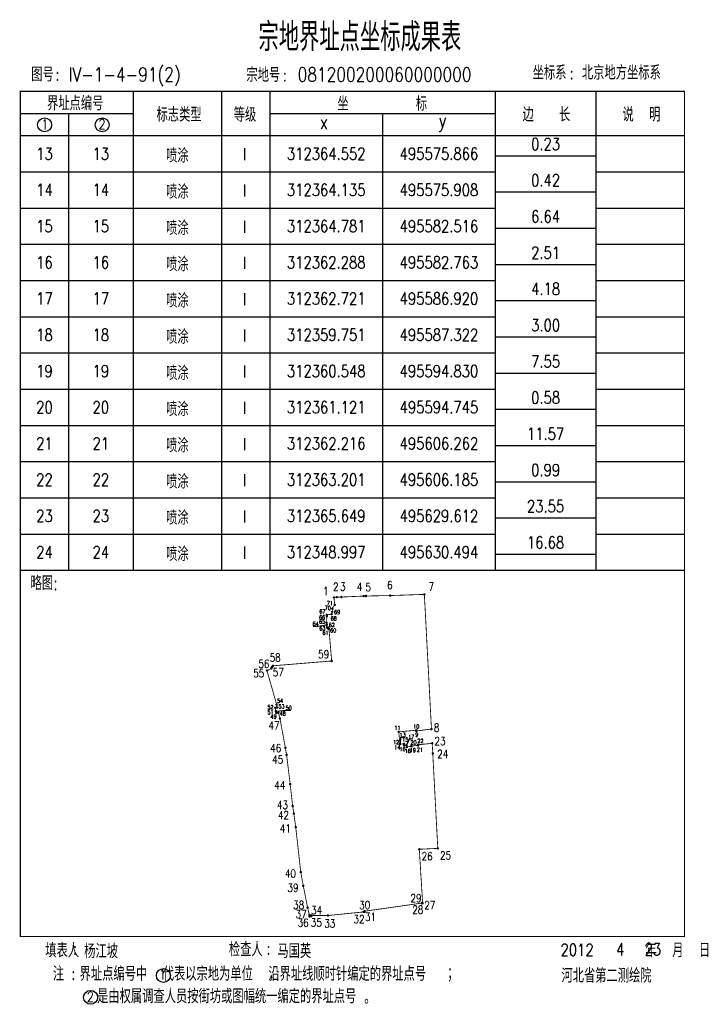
# Model space of a CAD drawing. Extents: x -9390 to -4743, y 24196 to 25839.
# Drawn here: x -6355 to -6184, y 24334.9 to 24579.6 of the extents above; entities that cross this region are included whole.
import ezdxf
from ezdxf.enums import TextEntityAlignment as Align

# ---------------------------------------------------------------- set-up
doc = ezdxf.new("R2010")
doc.units = 0
doc.header["$MEASUREMENT"] = 0
doc.layers.get('0').update_dxf_attribs({"linetype": 'CONTINUOUS'})
doc.layers.add('JZD', color=1, linetype='CONTINUOUS')
doc.layers.add('ZJ', color=7, linetype='CONTINUOUS')
doc.styles.add('1', font='romand.shx', dxfattribs={"width": 0.8, "bigfont": 'hzfs.shx'})
doc.styles.add('HZ', font='rs', dxfattribs={"width": 0.8, "bigfont": 'hztxt'})
doc.styles.add('KHZ', font='rd.shx', dxfattribs={"width": 0.8, "bigfont": 'khz.shx'})

msp = doc.modelspace()

# ---------------------------------------------------------------- linework, layer by layer
at = {"linetype": 'CONTINUOUS', "const_width": 0.3, "flags": 128}
msp.add_lwpolyline([(-6354.9, 24561.76), (-6354.9, 24351.76), (-6189.9, 24351.76), (-6189.9, 24561.76)], close=True, dxfattribs=at)
msp.add_lwpolyline([(-6354.9, 24561.76), (-6354.9, 24351.76), (-6189.9, 24351.76), (-6189.9, 24561.76)], close=True, dxfattribs=at)
at = {"linetype": 'CONTINUOUS', "flags": 128}
for points in [[(-6326.9, 24561.76), (-6326.9, 24442.76)], [(-6326.9, 24561.76), (-6326.9, 24442.76)], [(-6326.9, 24561.76), (-6326.9, 24442.76)], [(-6326.9, 24561.76), (-6326.9, 24442.76)], [(-6304.9, 24561.76), (-6304.9, 24442.76)], [(-6304.9, 24561.76), (-6304.9, 24442.76)], [(-6304.9, 24561.76), (-6304.9, 24442.76)], [(-6304.9, 24561.76), (-6304.9, 24442.76)], [(-6292.9, 24561.76), (-6292.9, 24442.76)], [(-6292.9, 24561.76), (-6292.9, 24442.76)], [(-6292.9, 24561.76), (-6292.9, 24442.76)], [(-6292.9, 24561.76), (-6292.9, 24442.76)], [(-6236.9, 24561.76), (-6236.9, 24442.76)], [(-6236.9, 24561.76), (-6236.9, 24442.76)], [(-6236.9, 24561.76), (-6236.9, 24442.76)], [(-6236.9, 24561.76), (-6236.9, 24442.76)], [(-6211.9, 24561.76), (-6211.9, 24442.76)], [(-6211.9, 24561.76), (-6211.9, 24442.76)], [(-6211.9, 24561.76), (-6211.9, 24442.76)], [(-6211.9, 24561.76), (-6211.9, 24442.76)], [(-6354.9, 24556.26), (-6326.9, 24556.26)], [(-6354.9, 24556.26), (-6326.9, 24556.26)], [(-6342.9, 24556.26), (-6342.9, 24442.76)], [(-6342.9, 24556.26), (-6342.9, 24442.76)], [(-6342.9, 24556.26), (-6342.9, 24442.76)], [(-6342.9, 24556.26), (-6342.9, 24442.76)], [(-6292.9, 24556.26), (-6236.9, 24556.26)], [(-6292.9, 24556.26), (-6236.9, 24556.26)], [(-6264.9, 24556.26), (-6264.9, 24442.76)], [(-6264.9, 24556.26), (-6264.9, 24442.76)], [(-6264.9, 24556.26), (-6264.9, 24442.76)], [(-6264.9, 24556.26), (-6264.9, 24442.76)], [(-6354.9, 24550.76), (-6189.9, 24550.76)], [(-6354.9, 24550.76), (-6189.9, 24550.76)], [(-6236.9, 24545.76), (-6211.9, 24545.76)], [(-6236.9, 24545.76), (-6211.9, 24545.76)], [(-6354.9, 24541.76), (-6236.9, 24541.76)], [(-6354.9, 24541.76), (-6236.9, 24541.76)], [(-6211.9, 24541.76), (-6189.9, 24541.76)], [(-6211.9, 24541.76), (-6189.9, 24541.76)], [(-6236.9, 24536.76), (-6211.9, 24536.76)], [(-6236.9, 24536.76), (-6211.9, 24536.76)], [(-6354.9, 24532.76), (-6236.9, 24532.76)], [(-6354.9, 24532.76), (-6236.9, 24532.76)], [(-6211.9, 24532.76), (-6189.9, 24532.76)], [(-6211.9, 24532.76), (-6189.9, 24532.76)], [(-6236.9, 24527.76), (-6211.9, 24527.76)], [(-6236.9, 24527.76), (-6211.9, 24527.76)], [(-6354.9, 24523.76), (-6236.9, 24523.76)], [(-6354.9, 24523.76), (-6236.9, 24523.76)], [(-6211.9, 24523.76), (-6189.9, 24523.76)], [(-6211.9, 24523.76), (-6189.9, 24523.76)], [(-6236.9, 24518.76), (-6211.9, 24518.76)], [(-6236.9, 24518.76), (-6211.9, 24518.76)], [(-6354.9, 24514.76), (-6236.9, 24514.76)], [(-6354.9, 24514.76), (-6236.9, 24514.76)], [(-6211.9, 24514.76), (-6189.9, 24514.76)], [(-6211.9, 24514.76), (-6189.9, 24514.76)], [(-6236.9, 24509.76), (-6211.9, 24509.76)], [(-6236.9, 24509.76), (-6211.9, 24509.76)], [(-6354.9, 24505.76), (-6236.9, 24505.76)], [(-6354.9, 24505.76), (-6236.9, 24505.76)], [(-6211.9, 24505.76), (-6189.9, 24505.76)], [(-6211.9, 24505.76), (-6189.9, 24505.76)], [(-6236.9, 24500.76), (-6211.9, 24500.76)], [(-6236.9, 24500.76), (-6211.9, 24500.76)], [(-6354.9, 24496.76), (-6236.9, 24496.76)], [(-6354.9, 24496.76), (-6236.9, 24496.76)], [(-6211.9, 24496.76), (-6189.9, 24496.76)], [(-6211.9, 24496.76), (-6189.9, 24496.76)], [(-6236.9, 24491.76), (-6211.9, 24491.76)], [(-6236.9, 24491.76), (-6211.9, 24491.76)], [(-6354.9, 24487.76), (-6236.9, 24487.76)], [(-6354.9, 24487.76), (-6236.9, 24487.76)], [(-6211.9, 24487.76), (-6189.9, 24487.76)], [(-6211.9, 24487.76), (-6189.9, 24487.76)], [(-6236.9, 24482.76), (-6211.9, 24482.76)], [(-6236.9, 24482.76), (-6211.9, 24482.76)], [(-6354.9, 24478.76), (-6236.9, 24478.76)], [(-6354.9, 24478.76), (-6236.9, 24478.76)], [(-6211.9, 24478.76), (-6189.9, 24478.76)], [(-6211.9, 24478.76), (-6189.9, 24478.76)], [(-6236.9, 24473.76), (-6211.9, 24473.76)], [(-6236.9, 24473.76), (-6211.9, 24473.76)], [(-6354.9, 24469.76), (-6236.9, 24469.76)], [(-6354.9, 24469.76), (-6236.9, 24469.76)], [(-6211.9, 24469.76), (-6189.9, 24469.76)], [(-6211.9, 24469.76), (-6189.9, 24469.76)], [(-6236.9, 24464.76), (-6211.9, 24464.76)], [(-6236.9, 24464.76), (-6211.9, 24464.76)], [(-6354.9, 24460.76), (-6236.9, 24460.76)], [(-6354.9, 24460.76), (-6236.9, 24460.76)], [(-6211.9, 24460.76), (-6189.9, 24460.76)], [(-6211.9, 24460.76), (-6189.9, 24460.76)], [(-6236.9, 24455.76), (-6211.9, 24455.76)], [(-6236.9, 24455.76), (-6211.9, 24455.76)], [(-6354.9, 24451.76), (-6236.9, 24451.76)], [(-6354.9, 24451.76), (-6236.9, 24451.76)], [(-6211.9, 24451.76), (-6189.9, 24451.76)], [(-6211.9, 24451.76), (-6189.9, 24451.76)], [(-6236.9, 24446.76), (-6211.9, 24446.76)], [(-6236.9, 24446.76), (-6211.9, 24446.76)], [(-6354.9, 24442.76), (-6189.9, 24442.76)], [(-6354.9, 24442.76), (-6189.9, 24442.76)], [(-6260.47, 24399.64), (-6260.37, 24401.24), (-6259.38, 24401.24)], [(-6257.49, 24400.79), (-6258.27, 24400.79), (-6258.93, 24399.32)]]:
    msp.add_lwpolyline(points, dxfattribs=at)
at = {"color": 7, "linetype": 'CONTINUOUS', "const_width": 0.3, "flags": 128}
for points in [[(-6277.13, 24435.98, 1), (-6276.83, 24435.98, 1)], [(-6277.13, 24435.98, 1), (-6276.83, 24435.98, 1)], [(-6277.13, 24435.98, 1), (-6276.83, 24435.98, 1)], [(-6277.13, 24435.98, 1), (-6276.83, 24435.98, 1)], [(-6276.45, 24436.06, 1), (-6276.15, 24436.06, 1)], [(-6276.45, 24436.06, 1), (-6276.15, 24436.06, 1)], [(-6276.45, 24436.06, 1), (-6276.15, 24436.06, 1)], [(-6276.45, 24436.06, 1), (-6276.15, 24436.06, 1)], [(-6275.3, 24436.11, 1), (-6275, 24436.11, 1)], [(-6275.3, 24436.11, 1), (-6275, 24436.11, 1)], [(-6275.3, 24436.11, 1), (-6275, 24436.11, 1)], [(-6275.3, 24436.11, 1), (-6275, 24436.11, 1)], [(-6269.7, 24436.34, 1), (-6269.4, 24436.34, 1)], [(-6269.7, 24436.34, 1), (-6269.4, 24436.34, 1)], [(-6269.7, 24436.34, 1), (-6269.4, 24436.34, 1)], [(-6269.7, 24436.34, 1), (-6269.4, 24436.34, 1)], [(-6269.16, 24436.36, 1), (-6268.86, 24436.36, 1)], [(-6269.16, 24436.36, 1), (-6268.86, 24436.36, 1)], [(-6269.16, 24436.36, 1), (-6268.86, 24436.36, 1)], [(-6269.16, 24436.36, 1), (-6268.86, 24436.36, 1)], [(-6263.17, 24436.47, 1), (-6262.87, 24436.47, 1)], [(-6263.17, 24436.47, 1), (-6262.87, 24436.47, 1)], [(-6263.17, 24436.47, 1), (-6262.87, 24436.47, 1)], [(-6263.17, 24436.47, 1), (-6262.87, 24436.47, 1)], [(-6254.67, 24436.76, 1), (-6254.37, 24436.76, 1)], [(-6254.67, 24436.76, 1), (-6254.37, 24436.76, 1)], [(-6254.67, 24436.76, 1), (-6254.37, 24436.76, 1)], [(-6254.67, 24436.76, 1), (-6254.37, 24436.76, 1)], [(-6277.53, 24433.22, 1), (-6277.23, 24433.22, 1)], [(-6277.53, 24433.22, 1), (-6277.23, 24433.22, 1)], [(-6277.53, 24433.22, 1), (-6277.23, 24433.22, 1)], [(-6277.53, 24433.22, 1), (-6277.23, 24433.22, 1)], [(-6276.93, 24434.14, 1), (-6276.63, 24434.14, 1)], [(-6276.93, 24434.14, 1), (-6276.63, 24434.14, 1)], [(-6276.93, 24434.14, 1), (-6276.63, 24434.14, 1)], [(-6276.93, 24434.14, 1), (-6276.63, 24434.14, 1)], [(-6278.92, 24431.69, 1), (-6278.62, 24431.69, 1)], [(-6278.92, 24431.69, 1), (-6278.62, 24431.69, 1)], [(-6278.92, 24431.69, 1), (-6278.62, 24431.69, 1)], [(-6278.92, 24431.69, 1), (-6278.62, 24431.69, 1)], [(-6278.89, 24431.41, 1), (-6278.59, 24431.41, 1)], [(-6278.89, 24431.41, 1), (-6278.59, 24431.41, 1)], [(-6278.89, 24431.41, 1), (-6278.59, 24431.41, 1)], [(-6278.89, 24431.41, 1), (-6278.59, 24431.41, 1)], [(-6277.7, 24431.84, 1), (-6277.4, 24431.84, 1)], [(-6277.7, 24431.84, 1), (-6277.4, 24431.84, 1)], [(-6277.7, 24431.84, 1), (-6277.4, 24431.84, 1)], [(-6277.7, 24431.84, 1), (-6277.4, 24431.84, 1)], [(-6277.57, 24432.44, 1), (-6277.27, 24432.44, 1)], [(-6277.57, 24432.44, 1), (-6277.27, 24432.44, 1)], [(-6277.57, 24432.44, 1), (-6277.27, 24432.44, 1)], [(-6277.57, 24432.44, 1), (-6277.27, 24432.44, 1)], [(-6278.95, 24429.73, 1), (-6278.65, 24429.73, 1)], [(-6278.95, 24429.73, 1), (-6278.65, 24429.73, 1)], [(-6278.95, 24429.73, 1), (-6278.65, 24429.73, 1)], [(-6278.95, 24429.73, 1), (-6278.65, 24429.73, 1)], [(-6278.93, 24429.2, 1), (-6278.63, 24429.2, 1)], [(-6278.93, 24429.2, 1), (-6278.63, 24429.2, 1)], [(-6278.93, 24429.2, 1), (-6278.63, 24429.2, 1)], [(-6278.93, 24429.2, 1), (-6278.63, 24429.2, 1)], [(-6278.85, 24428.53, 1), (-6278.55, 24428.53, 1)], [(-6278.85, 24428.53, 1), (-6278.55, 24428.53, 1)], [(-6278.85, 24428.53, 1), (-6278.55, 24428.53, 1)], [(-6278.85, 24428.53, 1), (-6278.55, 24428.53, 1)], [(-6278.56, 24428.55, 1), (-6278.26, 24428.55, 1)], [(-6278.56, 24428.55, 1), (-6278.26, 24428.55, 1)], [(-6278.56, 24428.55, 1), (-6278.26, 24428.55, 1)], [(-6278.56, 24428.55, 1), (-6278.26, 24428.55, 1)], [(-6278.52, 24428.23, 1), (-6278.22, 24428.23, 1)], [(-6278.52, 24428.23, 1), (-6278.22, 24428.23, 1)], [(-6278.52, 24428.23, 1), (-6278.22, 24428.23, 1)], [(-6278.52, 24428.23, 1), (-6278.22, 24428.23, 1)], [(-6278.37, 24428.22, 1), (-6278.07, 24428.22, 1)], [(-6278.37, 24428.22, 1), (-6278.07, 24428.22, 1)], [(-6278.37, 24428.22, 1), (-6278.07, 24428.22, 1)], [(-6278.37, 24428.22, 1), (-6278.07, 24428.22, 1)], [(-6292.68, 24418.39, 1), (-6292.38, 24418.39, 1)], [(-6292.68, 24418.39, 1), (-6292.38, 24418.39, 1)], [(-6292.68, 24418.39, 1), (-6292.38, 24418.39, 1)], [(-6292.68, 24418.39, 1), (-6292.38, 24418.39, 1)], [(-6292.52, 24418.71, 1), (-6292.22, 24418.71, 1)], [(-6292.52, 24418.71, 1), (-6292.22, 24418.71, 1)], [(-6292.52, 24418.71, 1), (-6292.22, 24418.71, 1)], [(-6292.52, 24418.71, 1), (-6292.22, 24418.71, 1)], [(-6292.28, 24419.02, 1), (-6291.98, 24419.02, 1)], [(-6292.28, 24419.02, 1), (-6291.98, 24419.02, 1)], [(-6292.28, 24419.02, 1), (-6291.98, 24419.02, 1)], [(-6292.28, 24419.02, 1), (-6291.98, 24419.02, 1)], [(-6277.7, 24420.21, 1), (-6277.4, 24420.21, 1)], [(-6277.7, 24420.21, 1), (-6277.4, 24420.21, 1)], [(-6277.7, 24420.21, 1), (-6277.4, 24420.21, 1)], [(-6277.7, 24420.21, 1), (-6277.4, 24420.21, 1)], [(-6293.76, 24417.82, 1), (-6293.46, 24417.82, 1)], [(-6293.76, 24417.82, 1), (-6293.46, 24417.82, 1)], [(-6293.76, 24417.82, 1), (-6293.46, 24417.82, 1)], [(-6293.76, 24417.82, 1), (-6293.46, 24417.82, 1)], [(-6291.69, 24408.59, 1), (-6291.39, 24408.59, 1)], [(-6291.69, 24408.59, 1), (-6291.39, 24408.59, 1)], [(-6291.69, 24408.59, 1), (-6291.39, 24408.59, 1)], [(-6291.69, 24408.59, 1), (-6291.39, 24408.59, 1)], [(-6291.37, 24409.41, 1), (-6291.07, 24409.41, 1)], [(-6291.37, 24409.41, 1), (-6291.07, 24409.41, 1)], [(-6291.37, 24409.41, 1), (-6291.07, 24409.41, 1)], [(-6291.37, 24409.41, 1), (-6291.07, 24409.41, 1)], [(-6291.26, 24408.66, 1), (-6290.96, 24408.66, 1)], [(-6291.26, 24408.66, 1), (-6290.96, 24408.66, 1)], [(-6291.26, 24408.66, 1), (-6290.96, 24408.66, 1)], [(-6291.26, 24408.66, 1), (-6290.96, 24408.66, 1)], [(-6291.59, 24407.73, 1), (-6291.29, 24407.73, 1)], [(-6291.59, 24407.73, 1), (-6291.29, 24407.73, 1)], [(-6291.59, 24407.73, 1), (-6291.29, 24407.73, 1)], [(-6291.59, 24407.73, 1), (-6291.29, 24407.73, 1)], [(-6291.5, 24407.74, 1), (-6291.2, 24407.74, 1)], [(-6291.5, 24407.74, 1), (-6291.2, 24407.74, 1)], [(-6291.5, 24407.74, 1), (-6291.2, 24407.74, 1)], [(-6291.5, 24407.74, 1), (-6291.2, 24407.74, 1)], [(-6291.45, 24407.29, 1), (-6291.15, 24407.29, 1)], [(-6291.45, 24407.29, 1), (-6291.15, 24407.29, 1)], [(-6291.45, 24407.29, 1), (-6291.15, 24407.29, 1)], [(-6291.45, 24407.29, 1), (-6291.15, 24407.29, 1)], [(-6290.93, 24407.36, 1), (-6290.63, 24407.36, 1)], [(-6290.93, 24407.36, 1), (-6290.63, 24407.36, 1)], [(-6290.93, 24407.36, 1), (-6290.63, 24407.36, 1)], [(-6290.93, 24407.36, 1), (-6290.63, 24407.36, 1)], [(-6290.55, 24405.93, 1), (-6290.25, 24405.93, 1)], [(-6290.55, 24405.93, 1), (-6290.25, 24405.93, 1)], [(-6290.55, 24405.93, 1), (-6290.25, 24405.93, 1)], [(-6290.55, 24405.93, 1), (-6290.25, 24405.93, 1)], [(-6252.9, 24403.3, 1), (-6252.6, 24403.3, 1)], [(-6252.9, 24403.3, 1), (-6252.6, 24403.3, 1)], [(-6252.9, 24403.3, 1), (-6252.6, 24403.3, 1)], [(-6252.9, 24403.3, 1), (-6252.6, 24403.3, 1)], [(-6261.02, 24402.6, 1), (-6260.72, 24402.6, 1)], [(-6261.02, 24402.6, 1), (-6260.72, 24402.6, 1)], [(-6261.02, 24402.6, 1), (-6260.72, 24402.6, 1)], [(-6261.02, 24402.6, 1), (-6260.72, 24402.6, 1)], [(-6256.69, 24403, 1), (-6256.39, 24403, 1)], [(-6256.69, 24403, 1), (-6256.39, 24403, 1)], [(-6256.69, 24403, 1), (-6256.39, 24403, 1)], [(-6256.69, 24403, 1), (-6256.39, 24403, 1)], [(-6256.68, 24402.82, 1), (-6256.38, 24402.82, 1)], [(-6256.68, 24402.82, 1), (-6256.38, 24402.82, 1)], [(-6256.68, 24402.82, 1), (-6256.38, 24402.82, 1)], [(-6256.68, 24402.82, 1), (-6256.38, 24402.82, 1)], [(-6289.19, 24398.62, 1), (-6288.89, 24398.62, 1)], [(-6289.19, 24398.62, 1), (-6288.89, 24398.62, 1)], [(-6289.19, 24398.62, 1), (-6288.89, 24398.62, 1)], [(-6289.19, 24398.62, 1), (-6288.89, 24398.62, 1)], [(-6260.76, 24399.58, 1), (-6260.46, 24399.58, 1)], [(-6260.76, 24399.58, 1), (-6260.46, 24399.58, 1)], [(-6260.76, 24399.58, 1), (-6260.46, 24399.58, 1)], [(-6260.76, 24399.58, 1), (-6260.46, 24399.58, 1)], [(-6260.72, 24399.59, 1), (-6260.42, 24399.59, 1)], [(-6260.72, 24399.59, 1), (-6260.42, 24399.59, 1)], [(-6260.72, 24399.59, 1), (-6260.42, 24399.59, 1)], [(-6260.72, 24399.59, 1), (-6260.42, 24399.59, 1)], [(-6260.72, 24399.53, 1), (-6260.42, 24399.53, 1)], [(-6260.72, 24399.53, 1), (-6260.42, 24399.53, 1)], [(-6260.72, 24399.53, 1), (-6260.42, 24399.53, 1)], [(-6260.72, 24399.53, 1), (-6260.42, 24399.53, 1)], [(-6259.73, 24399.62, 1), (-6259.43, 24399.62, 1)], [(-6259.73, 24399.62, 1), (-6259.43, 24399.62, 1)], [(-6259.73, 24399.62, 1), (-6259.43, 24399.62, 1)], [(-6259.73, 24399.62, 1), (-6259.43, 24399.62, 1)], [(-6259.7, 24399.25, 1), (-6259.4, 24399.25, 1)], [(-6259.7, 24399.25, 1), (-6259.4, 24399.25, 1)], [(-6259.7, 24399.25, 1), (-6259.4, 24399.25, 1)], [(-6259.7, 24399.25, 1), (-6259.4, 24399.25, 1)], [(-6259.08, 24399.32, 1), (-6258.78, 24399.32, 1)], [(-6259.08, 24399.32, 1), (-6258.78, 24399.32, 1)], [(-6259.08, 24399.32, 1), (-6258.78, 24399.32, 1)], [(-6259.08, 24399.32, 1), (-6258.78, 24399.32, 1)], [(-6259.02, 24398.87, 1), (-6258.72, 24398.87, 1)], [(-6259.02, 24398.87, 1), (-6258.72, 24398.87, 1)], [(-6259.02, 24398.87, 1), (-6258.72, 24398.87, 1)], [(-6259.02, 24398.87, 1), (-6258.72, 24398.87, 1)], [(-6257.91, 24399.08, 1), (-6257.61, 24399.08, 1)], [(-6257.91, 24399.08, 1), (-6257.61, 24399.08, 1)], [(-6257.91, 24399.08, 1), (-6257.61, 24399.08, 1)], [(-6257.91, 24399.08, 1), (-6257.61, 24399.08, 1)], [(-6257.9, 24398.99, 1), (-6257.6, 24398.99, 1)], [(-6257.9, 24398.99, 1), (-6257.6, 24398.99, 1)], [(-6257.9, 24398.99, 1), (-6257.6, 24398.99, 1)], [(-6257.9, 24398.99, 1), (-6257.6, 24398.99, 1)], [(-6256.21, 24399.39, 1), (-6255.91, 24399.39, 1)], [(-6256.21, 24399.39, 1), (-6255.91, 24399.39, 1)], [(-6256.21, 24399.39, 1), (-6255.91, 24399.39, 1)], [(-6256.21, 24399.39, 1), (-6255.91, 24399.39, 1)], [(-6256.19, 24399.24, 1), (-6255.89, 24399.24, 1)], [(-6256.19, 24399.24, 1), (-6255.89, 24399.24, 1)], [(-6256.19, 24399.24, 1), (-6255.89, 24399.24, 1)], [(-6256.19, 24399.24, 1), (-6255.89, 24399.24, 1)], [(-6252.71, 24399.75, 1), (-6252.41, 24399.75, 1)], [(-6252.71, 24399.75, 1), (-6252.41, 24399.75, 1)], [(-6252.71, 24399.75, 1), (-6252.41, 24399.75, 1)], [(-6252.71, 24399.75, 1), (-6252.41, 24399.75, 1)], [(-6288.9, 24396.9, 1), (-6288.6, 24396.9, 1)], [(-6288.9, 24396.9, 1), (-6288.6, 24396.9, 1)], [(-6288.9, 24396.9, 1), (-6288.6, 24396.9, 1)], [(-6288.9, 24396.9, 1), (-6288.6, 24396.9, 1)], [(-6252.58, 24397.27, 1), (-6252.28, 24397.27, 1)], [(-6252.58, 24397.27, 1), (-6252.28, 24397.27, 1)], [(-6252.58, 24397.27, 1), (-6252.28, 24397.27, 1)], [(-6252.58, 24397.27, 1), (-6252.28, 24397.27, 1)], [(-6288, 24389.63, 1), (-6287.7, 24389.63, 1)], [(-6288, 24389.63, 1), (-6287.7, 24389.63, 1)], [(-6288, 24389.63, 1), (-6287.7, 24389.63, 1)], [(-6288, 24389.63, 1), (-6287.7, 24389.63, 1)], [(-6287.39, 24384.18, 1), (-6287.09, 24384.18, 1)], [(-6287.39, 24384.18, 1), (-6287.09, 24384.18, 1)], [(-6287.39, 24384.18, 1), (-6287.09, 24384.18, 1)], [(-6287.39, 24384.18, 1), (-6287.09, 24384.18, 1)], [(-6287.11, 24382.28, 1), (-6286.81, 24382.28, 1)], [(-6287.11, 24382.28, 1), (-6286.81, 24382.28, 1)], [(-6287.11, 24382.28, 1), (-6286.81, 24382.28, 1)], [(-6287.11, 24382.28, 1), (-6286.81, 24382.28, 1)], [(-6286.62, 24378.93, 1), (-6286.32, 24378.93, 1)], [(-6286.62, 24378.93, 1), (-6286.32, 24378.93, 1)], [(-6286.62, 24378.93, 1), (-6286.32, 24378.93, 1)], [(-6286.62, 24378.93, 1), (-6286.32, 24378.93, 1)], [(-6255.92, 24373.42, 1), (-6255.62, 24373.42, 1)], [(-6255.92, 24373.42, 1), (-6255.62, 24373.42, 1)], [(-6255.92, 24373.42, 1), (-6255.62, 24373.42, 1)], [(-6255.92, 24373.42, 1), (-6255.62, 24373.42, 1)], [(-6251.33, 24373.65, 1), (-6251.03, 24373.65, 1)], [(-6251.33, 24373.65, 1), (-6251.03, 24373.65, 1)], [(-6251.33, 24373.65, 1), (-6251.03, 24373.65, 1)], [(-6251.33, 24373.65, 1), (-6251.03, 24373.65, 1)], [(-6285.38, 24367.76, 1), (-6285.08, 24367.76, 1)], [(-6285.38, 24367.76, 1), (-6285.08, 24367.76, 1)], [(-6285.38, 24367.76, 1), (-6285.08, 24367.76, 1)], [(-6285.38, 24367.76, 1), (-6285.08, 24367.76, 1)], [(-6284.75, 24364.35, 1), (-6284.45, 24364.35, 1)], [(-6284.75, 24364.35, 1), (-6284.45, 24364.35, 1)], [(-6284.75, 24364.35, 1), (-6284.45, 24364.35, 1)], [(-6284.75, 24364.35, 1), (-6284.45, 24364.35, 1)], [(-6255.29, 24360.05, 1), (-6254.99, 24360.05, 1)], [(-6255.29, 24360.05, 1), (-6254.99, 24360.05, 1)], [(-6255.29, 24360.05, 1), (-6254.99, 24360.05, 1)], [(-6255.29, 24360.05, 1), (-6254.99, 24360.05, 1)], [(-6255.27, 24359.99, 1), (-6254.97, 24359.99, 1)], [(-6255.27, 24359.99, 1), (-6254.97, 24359.99, 1)], [(-6255.27, 24359.99, 1), (-6254.97, 24359.99, 1)], [(-6255.27, 24359.99, 1), (-6254.97, 24359.99, 1)], [(-6255.1, 24360, 1), (-6254.8, 24360, 1)], [(-6255.1, 24360, 1), (-6254.8, 24360, 1)], [(-6255.1, 24360, 1), (-6254.8, 24360, 1)], [(-6255.1, 24360, 1), (-6254.8, 24360, 1)], [(-6283.68, 24358.94, 1), (-6283.38, 24358.94, 1)], [(-6283.68, 24358.94, 1), (-6283.38, 24358.94, 1)], [(-6283.68, 24358.94, 1), (-6283.38, 24358.94, 1)], [(-6283.68, 24358.94, 1), (-6283.38, 24358.94, 1)], [(-6283.23, 24357.13, 1), (-6282.93, 24357.13, 1)], [(-6283.23, 24357.13, 1), (-6282.93, 24357.13, 1)], [(-6283.23, 24357.13, 1), (-6282.93, 24357.13, 1)], [(-6283.23, 24357.13, 1), (-6282.93, 24357.13, 1)], [(-6282.77, 24356.98, 1), (-6282.47, 24356.98, 1)], [(-6282.77, 24356.98, 1), (-6282.47, 24356.98, 1)], [(-6282.77, 24356.98, 1), (-6282.47, 24356.98, 1)], [(-6282.77, 24356.98, 1), (-6282.47, 24356.98, 1)], [(-6278.6, 24356.97, 1), (-6278.3, 24356.97, 1)], [(-6278.6, 24356.97, 1), (-6278.3, 24356.97, 1)], [(-6278.6, 24356.97, 1), (-6278.3, 24356.97, 1)], [(-6278.6, 24356.97, 1), (-6278.3, 24356.97, 1)], [(-6269.76, 24357.85, 1), (-6269.46, 24357.85, 1)], [(-6269.76, 24357.85, 1), (-6269.46, 24357.85, 1)], [(-6269.76, 24357.85, 1), (-6269.46, 24357.85, 1)], [(-6269.76, 24357.85, 1), (-6269.46, 24357.85, 1)], [(-6269.53, 24358.03, 1), (-6269.23, 24358.03, 1)], [(-6269.53, 24358.03, 1), (-6269.23, 24358.03, 1)], [(-6269.53, 24358.03, 1), (-6269.23, 24358.03, 1)], [(-6269.53, 24358.03, 1), (-6269.23, 24358.03, 1)], [(-6269.51, 24357.88, 1), (-6269.21, 24357.88, 1)], [(-6269.51, 24357.88, 1), (-6269.21, 24357.88, 1)], [(-6269.51, 24357.88, 1), (-6269.21, 24357.88, 1)], [(-6269.51, 24357.88, 1), (-6269.21, 24357.88, 1)], [(-6283.22, 24356.76, 1), (-6282.92, 24356.76, 1)], [(-6283.22, 24356.76, 1), (-6282.92, 24356.76, 1)], [(-6283.22, 24356.76, 1), (-6282.92, 24356.76, 1)], [(-6283.22, 24356.76, 1), (-6282.92, 24356.76, 1)], [(-6282.76, 24356.78, 1), (-6282.46, 24356.78, 1)], [(-6282.76, 24356.78, 1), (-6282.46, 24356.78, 1)], [(-6282.76, 24356.78, 1), (-6282.46, 24356.78, 1)], [(-6282.76, 24356.78, 1), (-6282.46, 24356.78, 1)]]:
    msp.add_lwpolyline(points, format="xyb", close=True, dxfattribs=at)
at = {"color": 7, "linetype": 'CONTINUOUS', "const_width": 0.2, "flags": 128}
for points in [[(-6276.98, 24435.98), (-6276.3, 24436.06)], [(-6276.98, 24435.98), (-6276.3, 24436.06)], [(-6276.78, 24434.14), (-6276.98, 24435.98)], [(-6276.78, 24434.14), (-6276.98, 24435.98)], [(-6276.3, 24436.06), (-6275.15, 24436.11)], [(-6276.3, 24436.06), (-6275.15, 24436.11)], [(-6275.15, 24436.11), (-6269.55, 24436.34)], [(-6275.15, 24436.11), (-6269.55, 24436.34)], [(-6269.55, 24436.34), (-6269.01, 24436.36)], [(-6269.55, 24436.34), (-6269.01, 24436.36)], [(-6269.01, 24436.36), (-6263.02, 24436.47)], [(-6269.01, 24436.36), (-6263.02, 24436.47)], [(-6263.02, 24436.47), (-6254.52, 24436.76)], [(-6263.02, 24436.47), (-6254.52, 24436.76)], [(-6254.52, 24436.76), (-6252.75, 24403.3)], [(-6254.52, 24436.76), (-6252.75, 24403.3)], [(-6277.42, 24432.44), (-6277.38, 24433.22)], [(-6277.42, 24432.44), (-6277.38, 24433.22)], [(-6277.38, 24433.22), (-6276.78, 24434.14)], [(-6277.38, 24433.22), (-6276.78, 24434.14)], [(-6278.8, 24429.73), (-6278.74, 24431.41)], [(-6278.8, 24429.73), (-6278.74, 24431.41)], [(-6278.77, 24431.69), (-6277.55, 24431.84)], [(-6278.77, 24431.69), (-6277.55, 24431.84)], [(-6278.74, 24431.41), (-6278.77, 24431.69)], [(-6278.74, 24431.41), (-6278.77, 24431.69)], [(-6277.55, 24431.84), (-6277.42, 24432.44)], [(-6277.55, 24431.84), (-6277.42, 24432.44)], [(-6278.78, 24429.2), (-6278.8, 24429.73)], [(-6278.78, 24429.2), (-6278.8, 24429.73)], [(-6278.7, 24428.53), (-6278.78, 24429.2)], [(-6278.7, 24428.53), (-6278.78, 24429.2)], [(-6278.41, 24428.55), (-6278.7, 24428.53)], [(-6278.41, 24428.55), (-6278.7, 24428.53)], [(-6278.37, 24428.23), (-6278.41, 24428.55)], [(-6278.37, 24428.23), (-6278.41, 24428.55)], [(-6278.22, 24428.22), (-6278.37, 24428.23)], [(-6278.22, 24428.22), (-6278.37, 24428.23)], [(-6277.55, 24420.21), (-6278.22, 24428.22)], [(-6277.55, 24420.21), (-6278.22, 24428.22)], [(-6293.61, 24417.82), (-6292.53, 24418.39)], [(-6293.61, 24417.82), (-6292.53, 24418.39)], [(-6292.53, 24418.39), (-6292.37, 24418.71)], [(-6292.53, 24418.39), (-6292.37, 24418.71)], [(-6292.37, 24418.71), (-6292.13, 24419.02)], [(-6292.37, 24418.71), (-6292.13, 24419.02)], [(-6292.13, 24419.02), (-6277.55, 24420.21)], [(-6292.13, 24419.02), (-6277.55, 24420.21)], [(-6291.22, 24409.41), (-6293.61, 24417.82)], [(-6291.22, 24409.41), (-6293.61, 24417.82)], [(-6291.54, 24408.59), (-6291.11, 24408.66)], [(-6291.54, 24408.59), (-6291.11, 24408.66)], [(-6291.44, 24407.73), (-6291.54, 24408.59)], [(-6291.44, 24407.73), (-6291.54, 24408.59)], [(-6291.11, 24408.66), (-6291.22, 24409.41)], [(-6291.11, 24408.66), (-6291.22, 24409.41)], [(-6291.35, 24407.74), (-6291.44, 24407.73)], [(-6291.35, 24407.74), (-6291.44, 24407.73)], [(-6291.3, 24407.29), (-6291.35, 24407.74)], [(-6291.3, 24407.29), (-6291.35, 24407.74)], [(-6290.78, 24407.36), (-6291.3, 24407.29)], [(-6290.78, 24407.36), (-6291.3, 24407.29)], [(-6290.4, 24405.93), (-6290.78, 24407.36)], [(-6290.4, 24405.93), (-6290.78, 24407.36)], [(-6289.04, 24398.62), (-6290.4, 24405.93)], [(-6289.04, 24398.62), (-6290.4, 24405.93)], [(-6256.54, 24403), (-6260.87, 24402.6)], [(-6256.54, 24403), (-6260.87, 24402.6)], [(-6260.87, 24402.6), (-6260.61, 24399.58)], [(-6260.87, 24402.6), (-6260.61, 24399.58)], [(-6256.53, 24402.82), (-6256.54, 24403)], [(-6256.53, 24402.82), (-6256.54, 24403)], [(-6252.75, 24403.3), (-6256.53, 24402.82)], [(-6252.75, 24403.3), (-6256.53, 24402.82)], [(-6288.75, 24396.9), (-6289.04, 24398.62)], [(-6288.75, 24396.9), (-6289.04, 24398.62)], [(-6260.61, 24399.58), (-6260.57, 24399.59)], [(-6260.61, 24399.58), (-6260.57, 24399.59)], [(-6260.57, 24399.53), (-6259.58, 24399.62)], [(-6260.57, 24399.53), (-6259.58, 24399.62)], [(-6260.57, 24399.59), (-6260.57, 24399.53)], [(-6260.57, 24399.59), (-6260.57, 24399.53)], [(-6259.58, 24399.62), (-6259.55, 24399.25)], [(-6259.58, 24399.62), (-6259.55, 24399.25)], [(-6259.55, 24399.25), (-6258.93, 24399.32)], [(-6259.55, 24399.25), (-6258.93, 24399.32)], [(-6258.93, 24399.32), (-6258.87, 24398.87)], [(-6258.93, 24399.32), (-6258.87, 24398.87)], [(-6258.87, 24398.87), (-6257.75, 24398.99)], [(-6258.87, 24398.87), (-6257.75, 24398.99)], [(-6257.76, 24399.08), (-6256.04, 24399.24)], [(-6257.76, 24399.08), (-6256.04, 24399.24)], [(-6257.75, 24398.99), (-6257.76, 24399.08)], [(-6257.75, 24398.99), (-6257.76, 24399.08)], [(-6256.06, 24399.39), (-6252.56, 24399.75)], [(-6256.06, 24399.39), (-6252.56, 24399.75)], [(-6256.04, 24399.24), (-6256.06, 24399.39)], [(-6256.04, 24399.24), (-6256.06, 24399.39)], [(-6252.56, 24399.75), (-6252.43, 24397.27)], [(-6252.56, 24399.75), (-6252.43, 24397.27)], [(-6287.85, 24389.63), (-6288.75, 24396.9)], [(-6287.85, 24389.63), (-6288.75, 24396.9)], [(-6252.43, 24397.27), (-6251.18, 24373.65)], [(-6252.43, 24397.27), (-6251.18, 24373.65)], [(-6287.24, 24384.18), (-6287.85, 24389.63)], [(-6287.24, 24384.18), (-6287.85, 24389.63)], [(-6286.96, 24382.28), (-6287.24, 24384.18)], [(-6286.96, 24382.28), (-6287.24, 24384.18)], [(-6286.47, 24378.93), (-6286.96, 24382.28)], [(-6286.47, 24378.93), (-6286.96, 24382.28)], [(-6285.23, 24367.76), (-6286.47, 24378.93)], [(-6285.23, 24367.76), (-6286.47, 24378.93)], [(-6251.18, 24373.65), (-6255.77, 24373.42)], [(-6251.18, 24373.65), (-6255.77, 24373.42)], [(-6255.77, 24373.42), (-6254.95, 24360)], [(-6255.77, 24373.42), (-6254.95, 24360)], [(-6284.6, 24364.35), (-6285.23, 24367.76)], [(-6284.6, 24364.35), (-6285.23, 24367.76)], [(-6283.53, 24358.94), (-6284.6, 24364.35)], [(-6283.53, 24358.94), (-6284.6, 24364.35)], [(-6255.14, 24360.05), (-6269.38, 24358.03)], [(-6255.14, 24360.05), (-6269.38, 24358.03)], [(-6255.12, 24359.99), (-6255.14, 24360.05)], [(-6255.12, 24359.99), (-6255.14, 24360.05)], [(-6254.95, 24360), (-6255.12, 24359.99)], [(-6254.95, 24360), (-6255.12, 24359.99)], [(-6283.08, 24357.13), (-6283.53, 24358.94)], [(-6283.08, 24357.13), (-6283.53, 24358.94)], [(-6283.07, 24356.76), (-6283.08, 24357.13)], [(-6283.07, 24356.76), (-6283.08, 24357.13)], [(-6269.61, 24357.85), (-6278.45, 24356.97)], [(-6269.61, 24357.85), (-6278.45, 24356.97)], [(-6269.36, 24357.88), (-6269.61, 24357.85)], [(-6269.36, 24357.88), (-6269.61, 24357.85)], [(-6269.38, 24358.03), (-6269.36, 24357.88)], [(-6269.38, 24358.03), (-6269.36, 24357.88)], [(-6282.61, 24356.78), (-6283.07, 24356.76)], [(-6282.61, 24356.78), (-6283.07, 24356.76)], [(-6278.45, 24356.97), (-6282.62, 24356.98)], [(-6282.62, 24356.98), (-6282.61, 24356.78)], [(-6278.45, 24356.97), (-6282.62, 24356.98)], [(-6282.62, 24356.98), (-6282.61, 24356.78)]]:
    msp.add_lwpolyline(points, dxfattribs=at)
at = {"layer": 'JZD', "linetype": 'CONTINUOUS', "flags": 128}
for points in [[(-6282.15, 24428.85), (-6280.98, 24428.85), (-6278.78, 24429.2)], [(-6291.35, 24407.74), (-6288.88, 24408), (-6287.67, 24408)]]:
    msp.add_lwpolyline(points, dxfattribs=at)
at = {"layer": 'ZJ', "linetype": 'CONTINUOUS'}
for centre in [(-6348.86, 24553.43), (-6348.86, 24553.43), (-6319.35, 24342.06), (-6319.35, 24342.06), (-6337.43, 24336.63), (-6337.43, 24336.63)]:
    msp.add_circle(centre, 1.73, dxfattribs=at)
at = {"layer": 'ZJ', "color": 3, "linetype": 'CONTINUOUS'}
msp.add_circle((-6334.55, 24553.43), 1.73, dxfattribs=at)
msp.add_circle((-6334.55, 24553.43), 1.73, dxfattribs=at)

# ---------------------------------------------------------------- texts
at = {"color": 7, "linetype": 'CONTINUOUS', "style": 'HZ', "width": 0.8}
for s, p in [('IV-1-4-91(2)', (-6342.9, 24564.19)), ('IV-1-4-91(2)', (-6342.9, 24564.19)), ('081200200060000000', (-6286, 24564.19))]:
    msp.add_text(s, height=3.5, dxfattribs=at).set_placement(p)
for s, height, p in [('0.23', 3, (-6224.4, 24548.66)), ('0.23', 3, (-6224.4, 24548.66)), ('13', 3, (-6348.9, 24546.26)), ('13', 3, (-6348.9, 24546.26)), ('13', 3, (-6334.9, 24546.26)), ('13', 3, (-6334.9, 24546.26)), ('312364.552', 3, (-6278.9, 24546.26)), ('312364.552', 3, (-6278.9, 24546.26)), ('495575.866', 3, (-6250.9, 24546.26)), ('495575.866', 3, (-6250.9, 24546.26)), ('0.42', 3, (-6224.4, 24539.66)), ('0.42', 3, (-6224.4, 24539.66)), ('14', 3, (-6348.9, 24537.26)), ('14', 3, (-6348.9, 24537.26)), ('14', 3, (-6334.9, 24537.26)), ('14', 3, (-6334.9, 24537.26)), ('312364.135', 3, (-6278.9, 24537.26)), ('312364.135', 3, (-6278.9, 24537.26)), ('495575.908', 3, (-6250.9, 24537.26)), ('495575.908', 3, (-6250.9, 24537.26)), ('6.64', 3, (-6224.4, 24530.66)), ('6.64', 3, (-6224.4, 24530.66)), ('15', 3, (-6348.9, 24528.26)), ('15', 3, (-6348.9, 24528.26)), ('15', 3, (-6334.9, 24528.26)), ('15', 3, (-6334.9, 24528.26)), ('312364.781', 3, (-6278.9, 24528.26)), ('312364.781', 3, (-6278.9, 24528.26)), ('495582.516', 3, (-6250.9, 24528.26)), ('495582.516', 3, (-6250.9, 24528.26)), ('2.51', 3, (-6224.4, 24521.66)), ('2.51', 3, (-6224.4, 24521.66)), ('16', 3, (-6348.9, 24519.26)), ('16', 3, (-6348.9, 24519.26)), ('16', 3, (-6334.9, 24519.26)), ('16', 3, (-6334.9, 24519.26)), ('312362.288', 3, (-6278.9, 24519.26)), ('312362.288', 3, (-6278.9, 24519.26)), ('495582.763', 3, (-6250.9, 24519.26)), ('495582.763', 3, (-6250.9, 24519.26)), ('4.18', 3, (-6224.4, 24512.66)), ('4.18', 3, (-6224.4, 24512.66)), ('17', 3, (-6348.9, 24510.26)), ('17', 3, (-6348.9, 24510.26)), ('17', 3, (-6334.9, 24510.26)), ('17', 3, (-6334.9, 24510.26)), ('312362.721', 3, (-6278.9, 24510.26)), ('312362.721', 3, (-6278.9, 24510.26)), ('495586.920', 3, (-6250.9, 24510.26)), ('495586.920', 3, (-6250.9, 24510.26)), ('3.00', 3, (-6224.4, 24503.66)), ('3.00', 3, (-6224.4, 24503.66)), ('18', 3, (-6348.9, 24501.26)), ('18', 3, (-6348.9, 24501.26)), ('18', 3, (-6334.9, 24501.26)), ('18', 3, (-6334.9, 24501.26)), ('312359.751', 3, (-6278.9, 24501.26)), ('312359.751', 3, (-6278.9, 24501.26)), ('495587.322', 3, (-6250.9, 24501.26)), ('495587.322', 3, (-6250.9, 24501.26)), ('7.55', 3, (-6224.4, 24494.66)), ('7.55', 3, (-6224.4, 24494.66)), ('19', 3, (-6348.9, 24492.26)), ('19', 3, (-6348.9, 24492.26)), ('19', 3, (-6334.9, 24492.26)), ('19', 3, (-6334.9, 24492.26)), ('312360.548', 3, (-6278.9, 24492.26)), ('312360.548', 3, (-6278.9, 24492.26)), ('495594.830', 3, (-6250.9, 24492.26)), ('495594.830', 3, (-6250.9, 24492.26)), ('0.58', 3, (-6224.4, 24485.66)), ('0.58', 3, (-6224.4, 24485.66)), ('20', 3, (-6348.9, 24483.26)), ('20', 3, (-6348.9, 24483.26)), ('20', 3, (-6334.9, 24483.26)), ('20', 3, (-6334.9, 24483.26)), ('312361.121', 3, (-6278.9, 24483.26)), ('312361.121', 3, (-6278.9, 24483.26)), ('495594.745', 3, (-6250.9, 24483.26)), ('495594.745', 3, (-6250.9, 24483.26)), ('11.57', 3, (-6224.4, 24476.66)), ('11.57', 3, (-6224.4, 24476.66)), ('21', 3, (-6348.9, 24474.26)), ('21', 3, (-6348.9, 24474.26)), ('21', 3, (-6334.9, 24474.26)), ('21', 3, (-6334.9, 24474.26)), ('312362.216', 3, (-6278.9, 24474.26)), ('312362.216', 3, (-6278.9, 24474.26)), ('495606.262', 3, (-6250.9, 24474.26)), ('495606.262', 3, (-6250.9, 24474.26)), ('0.99', 3, (-6224.4, 24467.66)), ('0.99', 3, (-6224.4, 24467.66)), ('22', 3, (-6348.9, 24465.26)), ('22', 3, (-6348.9, 24465.26)), ('22', 3, (-6334.9, 24465.26)), ('22', 3, (-6334.9, 24465.26)), ('312363.201', 3, (-6278.9, 24465.26)), ('312363.201', 3, (-6278.9, 24465.26)), ('495606.185', 3, (-6250.9, 24465.26)), ('495606.185', 3, (-6250.9, 24465.26)), ('23.55', 3, (-6224.4, 24458.66)), ('23.55', 3, (-6224.4, 24458.66)), ('23', 3, (-6348.9, 24456.26)), ('23', 3, (-6348.9, 24456.26)), ('23', 3, (-6334.9, 24456.26)), ('23', 3, (-6334.9, 24456.26)), ('312365.649', 3, (-6278.9, 24456.26)), ('312365.649', 3, (-6278.9, 24456.26)), ('495629.612', 3, (-6250.9, 24456.26)), ('495629.612', 3, (-6250.9, 24456.26)), ('16.68', 3, (-6224.4, 24449.66)), ('16.68', 3, (-6224.4, 24449.66)), ('24', 3, (-6348.9, 24447.26)), ('24', 3, (-6348.9, 24447.26)), ('24', 3, (-6334.9, 24447.26)), ('24', 3, (-6334.9, 24447.26)), ('312348.997', 3, (-6278.9, 24447.26)), ('312348.997', 3, (-6278.9, 24447.26)), ('495630.494', 3, (-6250.9, 24447.26)), ('495630.494', 3, (-6250.9, 24447.26)), ('1', 2, (-6279.02, 24437.6)), ('2', 2, (-6276.51, 24438.65)), ('3', 2, (-6274.76, 24438.68)), ('4', 2, (-6270.62, 24438.64)), ('5', 2, (-6268.45, 24438.58)), ('6', 2, (-6263.09, 24439.07)), ('7', 2, (-6252.77, 24438.68)), ('67', 1, (-6279.86, 24432.51)), ('67', 1, (-6279.86, 24432.51)), ('70', 1, (-6278.52, 24433.38)), ('71', 1, (-6278.01, 24434.56)), ('66', 1, (-6279.94, 24431.07)), ('68', 1, (-6277.05, 24430.77)), ('69', 1, (-6276.2, 24432.36)), ('64', 1, (-6281.53, 24429.47)), ('65', 1, (-6279.92, 24429.99)), ('63', 1, (-6279.85, 24428.32)), ('62', 1, (-6277.51, 24429.16)), ('60', 1, (-6277.19, 24427.81)), ('61', 1, (-6279.07, 24427.21)), ('58', 2, (-6291.58, 24421.06)), ('59', 2, (-6279.53, 24421.89)), ('56', 2, (-6294.38, 24419.49)), ('57', 2, (-6290.8, 24417.42)), ('55', 2, (-6295.65, 24417.16)), ('52', 1, (-6292.75, 24408.72)), ('54', 1, (-6290.34, 24410.31)), ('53', 1, (-6290.01, 24408.93)), ('50', 1, (-6288.23, 24408.55)), ('51', 1, (-6292.72, 24407.45)), ('49', 1, (-6291.98, 24406.37)), ('48', 1, (-6289.72, 24407.14)), ('47', 2, (-6291.87, 24404.21)), ('11', 1, (-6261.22, 24403.6)), ('10', 1, (-6256.53, 24403.93)), ('8', 2, (-6251.47, 24403.64)), ('13', 1, (-6259.93, 24401.84)), ('15', 1, (-6259.24, 24400.68)), ('17', 1, (-6257.78, 24401.37)), ('9', 1, (-6256.38, 24401.89)), ('9', 1, (-6256.38, 24401.89)), ('23', 2, (-6250.63, 24400.31)), ('46', 2, (-6291.46, 24398.58)), ('12', 1, (-6261.55, 24400.04)), ('14', 1, (-6261.23, 24398.7)), ('16', 1, (-6259.94, 24398.31)), ('20', 1, (-6257.21, 24399.97)), ('22', 1, (-6255.49, 24400.35)), ('45', 2, (-6290.96, 24395.76)), ('18', 1, (-6258.63, 24397.88)), ('19', 1, (-6257.37, 24398.04)), ('21', 1, (-6255.63, 24398.17)), ('24', 2, (-6249.95, 24397.1)), ('44', 2, (-6290.43, 24389.32)), ('43', 2, (-6289.77, 24384.43)), ('42', 2, (-6289.53, 24381.91)), ('41', 2, (-6289.05, 24378.6)), ('26', 2, (-6253.83, 24371.68)), ('25', 2, (-6249.25, 24371.91)), ('40', 2, (-6287.8, 24367.38)), ('39', 2, (-6287.15, 24363.86)), ('29', 2, (-6256.61, 24361.27)), ('38', 2, (-6285.75, 24359.58)), ('30', 2, (-6269.34, 24359.56)), ('27', 2, (-6253.16, 24359.51)), ('37', 2, (-6285.14, 24357.3)), ('34', 2, (-6281.3, 24358.26)), ('31', 2, (-6267.91, 24356.62)), ('28', 2, (-6256.14, 24358.41)), ('36', 2, (-6284.63, 24355.17)), ('35', 2, (-6281.36, 24355.22)), ('33', 2, (-6278.01, 24354.98)), ('32', 2, (-6270.74, 24356.05))]:
    msp.add_text(s, height=height, dxfattribs=at).set_placement(p, align=Align.MIDDLE)
at = {"linetype": 'CONTINUOUS', "width": 0.8}
for s, height, style, p in [('检查人', 3.5, 'HZ', (-6303.08, 24346.79)), ('检查人', 3.5, 'HZ', (-6303.08, 24346.79)), (':', 3, '1', (-6341.84, 24347.31)), (':', 3, '1', (-6341.84, 24347.31)), (':', 3, '1', (-6293.77, 24347.3)), (':', 3, '1', (-6293.77, 24347.3)), ('注  界址点编号中  代表以宗地为单位  沿界址线顺时针编定的界址点号  ', 3.5, 'HZ', (-6346.8, 24340.72)), ('注  界址点编号中  代表以宗地为单位  沿界址线顺时针编定的界址点号  ', 3.5, 'HZ', (-6346.8, 24340.72)), (':', 3, '1', (-6342.23, 24340.99)), (':', 3, '1', (-6342.23, 24340.99)), ('；', 3.5, '1', (-6248.84, 24340.89)), ('；', 3.5, '1', (-6248.84, 24340.89)), ('河北省第二测绘院', 3.5, 'HZ', (-6220.47, 24340.28)), ('河北省第二测绘院', 3.5, 'HZ', (-6220.47, 24340.28)), ('， ', 3.5, '1', (-6293.24, 24340.72)), ('， ', 3.5, '1', (-6293.24, 24340.72)), ('  是由权属调查人员按街坊或图幅统一编定的界址点号  ', 3.5, 'HZ', (-6339.66, 24335.15)), ('  是由权属调查人员按街坊或图幅统一编定的界址点号  ', 3.5, 'HZ', (-6339.66, 24335.15)), ('。', 3.5, '1', (-6269.44, 24334.94)), ('。', 3.5, '1', (-6269.44, 24334.94))]:
    msp.add_text(s, height=height, dxfattribs=dict(at, style=style)).set_placement(p)
at = {"layer": 'ZJ', "linetype": 'CONTINUOUS', "style": 'KHZ'}
msp.add_text('宗地界址点坐标成果表', height=7, dxfattribs=at).set_placement((-6270.53, 24575.63), align=Align.MIDDLE)
msp.add_text('宗地界址点坐标成果表', height=7, dxfattribs=at).set_placement((-6270.53, 24575.63), align=Align.MIDDLE)
at = {"layer": 'ZJ', "linetype": 'CONTINUOUS', "width": 0.8}
for s, height, style, p in [('图号 ', 3.5, 'HZ', (-6348.43, 24566.07)), ('图号 ', 3.5, 'HZ', (-6348.43, 24566.07)), ('宗地号 ', 3.5, 'HZ', (-6293.56, 24566.07)), ('宗地号 ', 3.5, 'HZ', (-6293.56, 24566.07)), ('坐标系  北京地方坐标系', 3.5, 'HZ', (-6211.69, 24566.61)), ('坐标系  北京地方坐标系', 3.5, 'HZ', (-6211.69, 24566.61)), (':', 3, '1', (-6345.64, 24565.99)), (':', 3, '1', (-6345.64, 24565.99)), (':', 3, '1', (-6289.17, 24565.79)), (':', 3, '1', (-6289.17, 24565.79)), (':', 3, '1', (-6217.94, 24566.29)), (':', 3, '1', (-6217.94, 24566.29)), ('界址点编号', 3.5, 'HZ', (-6341.25, 24558.97)), ('界址点编号', 3.5, 'HZ', (-6341.25, 24558.97)), ('坐        标', 3.5, 'HZ', (-6264.99, 24558.88)), ('坐        标', 3.5, 'HZ', (-6264.99, 24558.88)), ('标志类型', 3.5, 'HZ', (-6315.45, 24556.16)), ('标志类型', 3.5, 'HZ', (-6315.45, 24556.16)), ('等级', 3.5, 'HZ', (-6299.07, 24556.16)), ('等级', 3.5, 'HZ', (-6299.07, 24556.16)), ('边   长', 3.5, 'HZ', (-6224.2, 24556.16)), ('边   长', 3.5, 'HZ', (-6224.2, 24556.16)), ('说  明', 3.5, 'HZ', (-6200.59, 24556.16)), ('说  明', 3.5, 'HZ', (-6200.59, 24556.16)), ('略图:', 3.5, 'HZ', (-6348.95, 24439.75)), ('略图:', 3.5, 'HZ', (-6348.95, 24439.75)), ('略图:', 3.5, 'HZ', (-6348.95, 24439.75)), ('略图:', 3.5, 'HZ', (-6348.95, 24439.75)), ('略图:', 3.5, 'HZ', (-6348.95, 24439.75)), ('略图:', 3.5, 'HZ', (-6348.95, 24439.75)), ('23', 3, 'HZ', (-6197.75, 24348.56)), ('          年  月  日', 3.5, 'HZ', (-6201.98, 24348.53)), ('          年  月  日', 3.5, 'HZ', (-6201.98, 24348.53))]:
    msp.add_text(s, height=height, dxfattribs=dict(at, style=style)).set_placement(p, align=Align.MIDDLE)
at = {"layer": 'ZJ', "linetype": 'CONTINUOUS', "style": 'HZ', "width": 0.8}
for s, height, p in [('1', 2.5, (-6349.68, 24552.3)), ('1', 2.5, (-6349.68, 24552.3)), ('x', 3.5, (-6280.48, 24552.4)), ('x', 3.5, (-6280.48, 24552.4)), ('y', 3.5, (-6250.94, 24552.85)), ('y', 3.5, (-6250.94, 24552.85)), ('1', 2.5, (-6320.45, 24341.1)), ('1', 2.5, (-6320.45, 24341.1)), ('2', 2.5, (-6338.34, 24335.52)), ('2', 2.5, (-6338.34, 24335.52))]:
    msp.add_text(s, height=height, dxfattribs=at).set_placement(p)
at = {"layer": 'ZJ', "color": 3, "linetype": 'CONTINUOUS', "style": 'HZ', "width": 0.8}
msp.add_text('2', height=2.5, dxfattribs=at).set_placement((-6335.45, 24552.34))
msp.add_text('2', height=2.5, dxfattribs=at).set_placement((-6335.45, 24552.34))
for s, height, p in [('喷涂', 3.5, (-6315.89, 24546)), ('喷涂', 3.5, (-6315.89, 24546)), ('Ⅰ', 3.5, (-6299.16, 24546)), ('Ⅰ', 3.5, (-6299.16, 24546)), ('喷涂', 3.5, (-6315.89, 24537)), ('喷涂', 3.5, (-6315.89, 24537)), ('Ⅰ', 3.5, (-6299.16, 24537)), ('Ⅰ', 3.5, (-6299.16, 24537)), ('喷涂', 3.5, (-6315.89, 24528)), ('喷涂', 3.5, (-6315.89, 24528)), ('Ⅰ', 3.5, (-6299.16, 24528)), ('Ⅰ', 3.5, (-6299.16, 24528)), ('喷涂', 3.5, (-6315.89, 24519)), ('喷涂', 3.5, (-6315.89, 24519)), ('Ⅰ', 3.5, (-6299.16, 24519)), ('Ⅰ', 3.5, (-6299.16, 24519)), ('喷涂', 3.5, (-6315.89, 24509.96)), ('喷涂', 3.5, (-6315.89, 24509.96)), ('Ⅰ', 3.5, (-6299.16, 24510)), ('Ⅰ', 3.5, (-6299.16, 24510)), ('喷涂', 3.5, (-6315.89, 24500.96)), ('喷涂', 3.5, (-6315.89, 24500.96)), ('Ⅰ', 3.5, (-6299.16, 24501)), ('Ⅰ', 3.5, (-6299.16, 24501)), ('喷涂', 3.5, (-6315.89, 24491.96)), ('喷涂', 3.5, (-6315.89, 24491.96)), ('Ⅰ', 3.5, (-6299.16, 24492)), ('Ⅰ', 3.5, (-6299.16, 24492)), ('喷涂', 3.5, (-6315.89, 24483)), ('喷涂', 3.5, (-6315.89, 24483)), ('Ⅰ', 3.5, (-6299.16, 24483)), ('Ⅰ', 3.5, (-6299.16, 24483)), ('喷涂', 3.5, (-6315.89, 24474)), ('喷涂', 3.5, (-6315.89, 24474)), ('Ⅰ', 3.5, (-6299.16, 24474)), ('Ⅰ', 3.5, (-6299.16, 24474)), ('喷涂', 3.5, (-6315.89, 24465)), ('喷涂', 3.5, (-6315.89, 24465)), ('Ⅰ', 3.5, (-6299.16, 24465)), ('Ⅰ', 3.5, (-6299.16, 24465)), ('喷涂', 3.5, (-6315.89, 24456)), ('喷涂', 3.5, (-6315.89, 24456)), ('Ⅰ', 3.5, (-6299.16, 24456)), ('Ⅰ', 3.5, (-6299.16, 24456)), ('喷涂', 3.5, (-6315.89, 24447)), ('喷涂', 3.5, (-6315.89, 24447)), ('Ⅰ', 3.5, (-6299.16, 24447)), ('Ⅰ', 3.5, (-6299.16, 24447)), ('杨江坡', 3.5, (-6334.83, 24348.27)), ('杨江坡', 3.5, (-6334.83, 24348.27)), ('马国英', 3.5, (-6286.83, 24348.31)), ('马国英', 3.5, (-6286.83, 24348.31)), ('2012', 3, (-6216.57, 24348.43)), ('4', 3, (-6205.85, 24348.56))]:
    msp.add_text(s, height=height, dxfattribs=at).set_placement(p, align=Align.MIDDLE)
at = {"layer": 'ZJ', "color": 0, "linetype": 'CONTINUOUS', "style": 'HZ', "width": 0.8}
msp.add_text('填表人         ', height=3.5, dxfattribs=at).set_placement((-6335.86, 24348.46), align=Align.MIDDLE)
msp.add_text('填表人         ', height=3.5, dxfattribs=at).set_placement((-6335.86, 24348.46), align=Align.MIDDLE)

doc.saveas('drawing.dxf')
